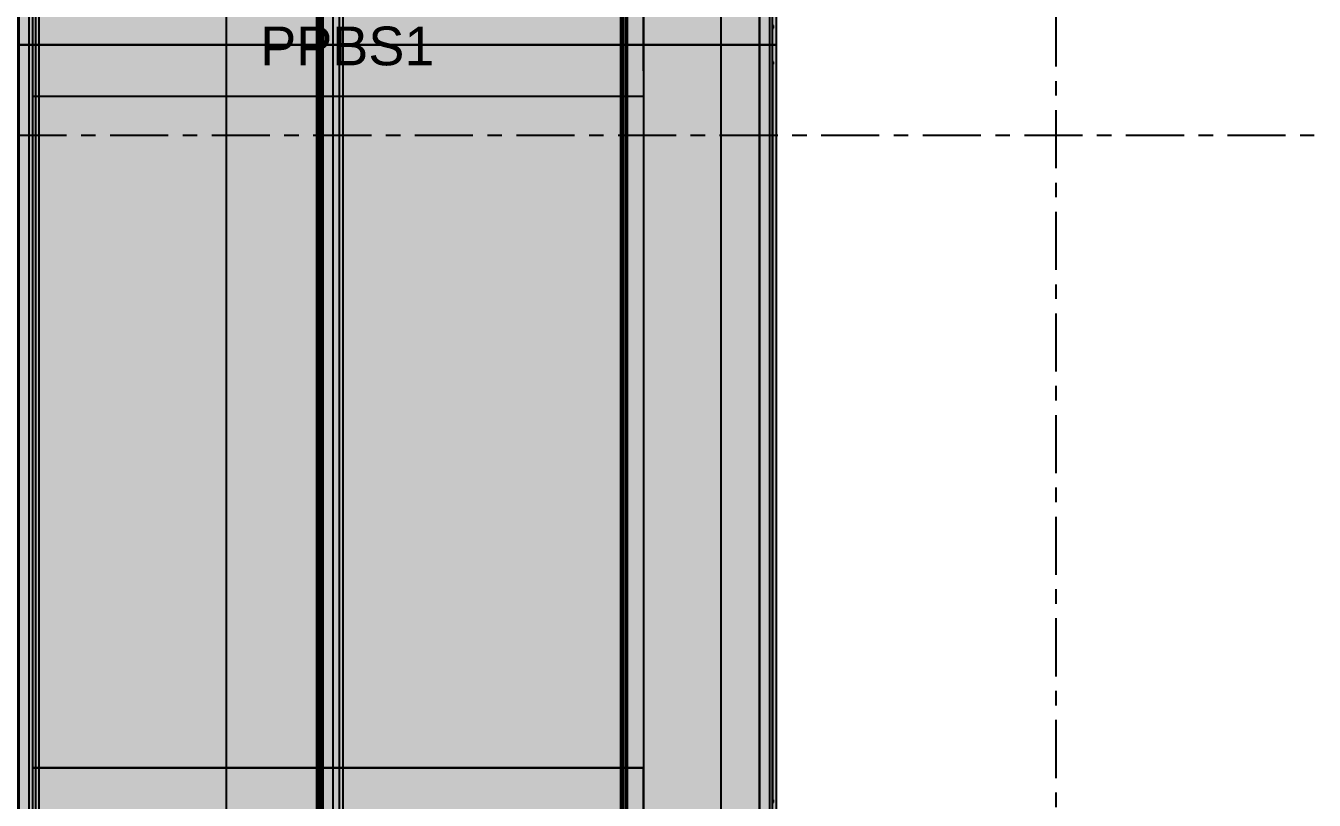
# Model space of a CAD drawing. Header units: millimetres. Extents: x 2519235 to 7246330, y 25937 to 201821.
# Drawn here: x 2969265 to 2974259, y 108364 to 111364 of the extents above; entities that cross this region are included whole.
import ezdxf
from ezdxf.enums import TextEntityAlignment as Align
from ezdxf.xclip import XClip

# ---------------------------------------------------------------- set-up
doc = ezdxf.new("R2010")
doc.units = ezdxf.units.MM
doc.header["$XCLIPFRAME"] = 0
doc.set_wipeout_variables(frame=1)
doc.linetypes.add('TA_GL_000.90000', pattern=[2.475, 0.9, -0.225, 0.225, -0.225, 0.9])
for name, color, linetype in [('000 - 0_HIDE_OBJ_FRAMING_DEF_SUB_1', 7, 'Continuous'), ('000 - 0_SYM_DWG_GRID-BUBBLE_MAIN_COLOR_1', 7, 'Continuous'), ('000 - 0_SYM_DWG_GRIDLINE_MAIN_COLOR_251', 7, 'Continuous'), ('000 - CONCRETE_COL_CUT_COLOR_1', 7, 'Continuous'), ('000 - CONCRETE_COL_HATCH_', 7, 'Continuous'), ('000 - CONCRETE_COL_WIPEOUT_', 7, 'Continuous'), ('000 - CONCRETE_PRECAST_MAIN_COLOR_1', 7, 'Continuous'), ('_Text-2', 7, 'Continuous'), ('_งานโครงสร้าง', 7, 'Continuous'), ('A-GENM', 7, 'Continuous'), ('A-GLAZ-CURT', 7, 'Continuous')]:
    doc.layers.add(name, color=color, linetype=linetype)
doc.layers.add('WALL-E', color=7, linetype='Continuous', lineweight=25)
doc.styles.add('Arial', font='arial.ttf', dxfattribs={"height": 300})
doc.styles.add('Arial_5', font='arial.ttf', dxfattribs={"height": 3})
doc.styles.add('TA', font='', dxfattribs={"height": 4.5})
doc.styles.get('TA').set_extended_font_data('Cordia New')

# ---------------------------------------------------------------- blocks, each defined once
blk = doc.blocks.new('DPA_Curved type A - Curved Type A-V51-ENTRANCE 1 - ELEVATION 1')
at = {"layer": '000 - 0_HIDE_OBJ_FRAMING_DEF_SUB_1', "color": 7}
for p, q in [((3017486.4, 111290), (3016308.2, 111290)), ((3016308.2, 111290), (3016401, 111290)), ((3016401, 111290), (3016440.3, 111290)), ((3016401, 108290), (3016401, 111290)), ((3016440.3, 111290), (3016465, 111290)), ((3016440.3, 108290), (3016440.3, 111290)), ((3016465, 111290), (3016479.1, 111290)), ((3016465, 108290), (3016465, 111290)), ((3016479.1, 111290), (3017563, 111290)), ((3016479.1, 108290), (3016479.1, 111290)), ((3017579.2, 111290), (3017486.4, 111290)), ((3017564.7, 111290), (3017539.9, 111290)), ((3017539.9, 111290), (3017579.2, 111290)), ((3017563, 111290), (3017564.7, 111290)), ((3017563, 108290), (3017563, 111290)), ((3017564.7, 108290), (3017564.7, 111290)), ((3017579.2, 111290), (3017579.2, 108290)), ((3016401, 108290), (3016308.2, 108290)), ((3016308.2, 108290), (3017486.4, 108290)), ((3016440.3, 108290), (3016401, 108290)), ((3016465, 108290), (3016440.3, 108290)), ((3016479.1, 108290), (3016465, 108290)), ((3017563, 108290), (3016479.1, 108290)), ((3017486.4, 108290), (3017579.2, 108290)), ((3017579.2, 108290), (3017539.9, 108290)), ((3017539.9, 108290), (3017564.7, 108290)), ((3017564.7, 108290), (3017563, 108290))]:
    blk.add_line(p, q, dxfattribs=at)
blk = doc.blocks.new('DPA_Curved type A_Corner 2 - Curved Type A_corner 2-V54-ENTRANCE 1 - ELEVATION 1')
at = {"layer": '000 - 0_HIDE_OBJ_FRAMING_DEF_SUB_1', "color": 7}
for p, q in [((3018092.7, 111290), (3017942.7, 111290)), ((3017942.7, 111290), (3018092.7, 111290)), ((3018092.7, 111290), (3018132.7, 111290)), ((3018132.7, 111290), (3018092.7, 111290)), ((3018092.7, 111290), (3018092.7, 108290)), ((3018092.7, 108290), (3018092.7, 111290)), ((3018092.7, 108290), (3018092.7, 111290)), ((3018092.7, 108290), (3018092.7, 111290)), ((3018132.7, 111290), (3018142.7, 111290)), ((3018142.7, 111290), (3018132.7, 111290)), ((3018132.7, 108290), (3018132.7, 111290)), ((3018142.7, 111290), (3018142.7, 111290)), ((3018142.7, 108290), (3018142.7, 111290)), ((3018142.7, 108290), (3018142.7, 111290)), ((3018092.7, 108290), (3017942.7, 108290)), ((3017942.7, 108290), (3018092.7, 108290)), ((3018092.7, 108290), (3018132.7, 108290)), ((3018132.7, 108290), (3018092.7, 108290)), ((3018132.7, 108290), (3018142.7, 108290)), ((3018142.7, 108290), (3018132.7, 108290)), ((3018142.7, 108290), (3018142.7, 108290))]:
    blk.add_line(p, q, dxfattribs=at)
blk = doc.blocks.new('DPA_Curved type A_Corner 2 - Curved Type A_corner 2-V55-ENTRANCE 1 - ELEVATION 1')
at = {"layer": '000 - 0_HIDE_OBJ_FRAMING_DEF_SUB_1', "color": 7}
for p, q in [((3018092.8, 114690), (3017942.8, 114690)), ((3017942.8, 114690), (3018092.8, 114690)), ((3018092.8, 114690), (3018132.8, 114690)), ((3018132.8, 114690), (3018092.8, 114690)), ((3018092.8, 114690), (3018092.8, 111290)), ((3018092.8, 111290), (3018092.8, 114690)), ((3018092.8, 111290), (3018092.8, 114690)), ((3018092.8, 111290), (3018092.8, 114690)), ((3018132.8, 114690), (3018142.8, 114690)), ((3018142.7, 114690), (3018132.8, 114690)), ((3018132.8, 111290), (3018132.8, 114690)), ((3018142.7, 114690), (3018142.7, 114690)), ((3018142.8, 111290), (3018142.8, 114690)), ((3018142.8, 111290), (3018142.8, 114690)), ((3018092.8, 111290), (3017942.8, 111290)), ((3017942.8, 111290), (3018092.8, 111290)), ((3018092.8, 111290), (3018132.8, 111290)), ((3018132.8, 111290), (3018092.8, 111290)), ((3018132.8, 111290), (3018142.7, 111290)), ((3018142.8, 111290), (3018132.8, 111290)), ((3018142.7, 111290), (3018142.7, 111290))]:
    blk.add_line(p, q, dxfattribs=at)
blk = doc.blocks.new('DPA-AR_FIN 11 - FIN 06-18716774-ENTRANCE 1 - ELEVATION 1')
at = {"layer": '000 - 0_HIDE_OBJ_FRAMING_DEF_SUB_1', "color": 7}
for p, q in [((3018146.7, 108365), (3018142.7, 108365)), ((3018142.7, 108355), (3018146.7, 108355)), ((3018146.7, 108355), (3018146.7, 108365)), ((3018146.7, 108225), (3018142.8, 108225)), ((3018146.7, 108215), (3018146.7, 108225)), ((3018142.8, 108215), (3018146.7, 108215))]:
    blk.add_line(p, q, dxfattribs=at)
at = {"layer": '000 - 0_HIDE_OBJ_FRAMING_DEF_SUB_1', "color": 7, "lineweight": 9}
for p, q in [((3018142.7, 108365), (3018146.7, 108365)), ((3018146.7, 108355), (3018142.7, 108355)), ((3018146.7, 108365), (3018146.7, 108355)), ((3018146.7, 108225), (3018142.8, 108225)), ((3018146.7, 108215), (3018146.7, 108225)), ((3018142.8, 108215), (3018146.7, 108215))]:
    blk.add_line(p, q, dxfattribs=at)
blk = doc.blocks.new('DPA_Curved type C_Left - Curved Type C_Left-V58-ENTRANCE 1 - ELEVATION 1')
at = {"layer": '000 - 0_HIDE_OBJ_FRAMING_DEF_SUB_1', "color": 7}
for p, q in [((3016308.2, 114690), (3015129.9, 114690)), ((3015129.9, 114690), (3015222.8, 114690)), ((3015222.8, 114690), (3015262.4, 114690)), ((3015222.8, 111290), (3015222.8, 114690)), ((3015262.4, 114690), (3015287.2, 114690)), ((3015262.4, 111290), (3015262.4, 114690)), ((3015287.2, 114690), (3015301.2, 114690)), ((3015287.2, 111290), (3015287.2, 114690)), ((3015301.2, 114690), (3016026.5, 114690)), ((3015301.2, 111290), (3015301.2, 114690)), ((3016026.5, 114690), (3016385.2, 114690)), ((3016026.5, 111290), (3016026.5, 114690)), ((3016401, 114690), (3016308.2, 114690)), ((3016386.8, 114690), (3016362.1, 114690)), ((3016362.1, 114690), (3016401, 114690)), ((3016385.2, 114690), (3016386.8, 114690)), ((3016385.2, 111290), (3016385.2, 114690)), ((3016386.8, 111290), (3016386.8, 114690)), ((3016401, 111290), (3016401, 114690)), ((3015222.8, 111290), (3015160.2, 111290)), ((3015262.4, 111290), (3015222.8, 111290)), ((3015287.2, 111290), (3015262.4, 111290)), ((3015301.2, 111290), (3015287.2, 111290)), ((3016026.5, 111290), (3015301.2, 111290)), ((3015336.5, 111290), (3016308.2, 111290)), ((3016385.2, 111290), (3016026.5, 111290)), ((3016308.2, 111290), (3016401, 111290)), ((3016401, 111290), (3016362.1, 111290)), ((3016362.1, 111290), (3016386.8, 111290)), ((3016386.8, 111290), (3016385.2, 111290))]:
    blk.add_line(p, q, dxfattribs=at)
blk = doc.blocks.new('DPA_Curved type A - Curved Type A-31239852-ENTRANCE 1 - ELEVATION 1')
at = {"layer": '000 - 0_HIDE_OBJ_FRAMING_DEF_SUB_1', "color": 7}
for p, q in [((3017486.4, 114690), (3016308.2, 114690)), ((3016308.2, 114690), (3016401, 114690)), ((3016401, 114690), (3016440.3, 114690)), ((3016401, 111290), (3016401, 114690)), ((3016440.3, 114690), (3016465, 114690)), ((3016440.3, 111290), (3016440.3, 114690)), ((3016465, 114690), (3016479.1, 114690)), ((3016465, 111290), (3016465, 114690)), ((3016479.1, 114690), (3017563, 114690)), ((3016479.1, 111290), (3016479.1, 114690)), ((3017579.2, 114690), (3017486.4, 114690)), ((3017564.7, 114690), (3017539.9, 114690)), ((3017539.9, 114690), (3017579.2, 114690)), ((3017563, 114690), (3017564.7, 114690)), ((3017563, 111290), (3017563, 114690)), ((3017564.7, 111290), (3017564.7, 114690)), ((3017579.2, 114690), (3017579.2, 111290)), ((3016401, 111290), (3016308.2, 111290)), ((3016308.2, 111290), (3017486.4, 111290)), ((3016440.3, 111290), (3016401, 111290)), ((3016465, 111290), (3016440.3, 111290)), ((3016479.1, 111290), (3016465, 111290)), ((3017563, 111290), (3016479.1, 111290)), ((3017486.4, 111290), (3017579.2, 111290)), ((3017579.2, 111290), (3017539.9, 111290)), ((3017539.9, 111290), (3017564.7, 111290)), ((3017564.7, 111290), (3017563, 111290))]:
    blk.add_line(p, q, dxfattribs=at)
blk = doc.blocks.new('DPA_CP_Entrance Louver Grill Vertical - Louver Grill Vertical Z-V4-ENTRANCE 1 - ELEVATION 1')
at = {"layer": '000 - 0_HIDE_OBJ_FRAMING_DEF_SUB_1', "color": 7}
for p, q in [((3018142.7, 111215), (3018142.7, 108365)), ((3018142.7, 111215), (3018142.7, 108365)), ((3018142.7, 108365), (3018142.7, 111215)), ((3018142.7, 108365), (3018142.7, 111215))]:
    blk.add_line(p, q, dxfattribs=at)
blk = doc.blocks.new('DPA_CP_Entrance Louver Grill Vertical - Louver Grill Vertical Z-28692991-ENTRANCE 1 - ELEVATION 1')
at = {"layer": '000 - 0_HIDE_OBJ_FRAMING_DEF_SUB_1', "color": 7}
for p, q in [((3018142.7, 111215), (3018142.7, 108365)), ((3018142.7, 111215), (3018142.7, 108365)), ((3018142.7, 108365), (3018142.7, 111215)), ((3018142.7, 108365), (3018142.7, 111215))]:
    blk.add_line(p, q, dxfattribs=at)
blk = doc.blocks.new('GM_Louver Grill Vertical Z1 - Z Profile-27945101-ENTRANCE 1 - ELEVATION 1')
at = {"layer": '000 - 0_HIDE_OBJ_FRAMING_DEF_SUB_1', "color": 7}
blk.add_line((3018142.7, 108365), (3018142.7, 111215), dxfattribs=at)
at = {"layer": '000 - 0_HIDE_OBJ_FRAMING_DEF_SUB_1', "color": 7, "lineweight": 9}
blk.add_line((3018142.7, 108365), (3018142.7, 111215), dxfattribs=at)
blk.add_line((3018142.7, 108365), (3018142.7, 111215), dxfattribs=at)
blk = doc.blocks.new('DPA_Curved type B - Curved Type B-V36-ENTRANCE 1 - ELEVATION 1')
at = {"layer": '000 - 0_HIDE_OBJ_FRAMING_DEF_SUB_1', "color": 7}
for p, q in [((3017942.7, 111290), (3018092.7, 111290)), ((3018092.7, 111290), (3018132.7, 111290)), ((3018092.7, 108290), (3018092.7, 111290)), ((3018092.7, 108290), (3018092.7, 111290)), ((3018132.7, 111290), (3018142.7, 111290)), ((3018142.7, 111290), (3018142.7, 111290)), ((3018142.7, 111290), (3018142.7, 111290)), ((3018142.7, 108290), (3018142.7, 111290)), ((3018142.7, 108290), (3018142.7, 111290)), ((3018142.7, 108290), (3018142.7, 111290)), ((3018092.7, 108290), (3017942.7, 108290)), ((3018132.7, 108290), (3018092.7, 108290)), ((3018142.7, 108290), (3018132.7, 108290)), ((3018142.7, 108290), (3018142.7, 108290)), ((3018142.7, 108290), (3018142.7, 108290))]:
    blk.add_line(p, q, dxfattribs=at)
blk = doc.blocks.new('DPA_Curved type C_Left - Curved Type C_Left-31496682-ENTRANCE 1 - ELEVATION 1')
at = {"layer": '000 - 0_HIDE_OBJ_FRAMING_DEF_SUB_1', "color": 7}
for p, q in [((3015160.2, 111290), (3015222.8, 111290)), ((3015222.8, 111290), (3015262.4, 111290)), ((3015222.8, 108290), (3015222.8, 111290)), ((3015262.4, 111290), (3015287.2, 111290)), ((3015262.4, 108290), (3015262.4, 111290)), ((3015287.2, 111290), (3015301.2, 111290)), ((3015287.2, 108290), (3015287.2, 111290)), ((3015301.2, 111290), (3016026.5, 111290)), ((3015301.2, 108290), (3015301.2, 111290)), ((3016308.2, 111290), (3015336.5, 111290)), ((3016026.5, 111290), (3016385.2, 111290)), ((3016026.5, 108290), (3016026.5, 111290)), ((3016401, 111290), (3016308.2, 111290)), ((3016386.8, 111290), (3016362.1, 111290)), ((3016362.1, 111290), (3016401, 111290)), ((3016385.2, 111290), (3016386.8, 111290)), ((3016385.2, 108290), (3016385.2, 111290)), ((3016386.8, 108290), (3016386.8, 111290)), ((3016401, 108290), (3016401, 111290)), ((3015222.8, 108290), (3015160.2, 108290)), ((3015262.4, 108290), (3015222.8, 108290)), ((3015287.2, 108290), (3015262.4, 108290)), ((3015301.2, 108290), (3015287.2, 108290)), ((3016026.5, 108290), (3015301.2, 108290)), ((3015336.5, 108290), (3016308.2, 108290)), ((3016385.2, 108290), (3016026.5, 108290)), ((3016308.2, 108290), (3016401, 108290)), ((3016401, 108290), (3016362.1, 108290)), ((3016362.1, 108290), (3016386.8, 108290)), ((3016386.8, 108290), (3016385.2, 108290))]:
    blk.add_line(p, q, dxfattribs=at)
blk = doc.blocks.new('DPA_Curved type B - Curved Type B-31237764-ENTRANCE 1 - ELEVATION 1')
at = {"layer": '000 - 0_HIDE_OBJ_FRAMING_DEF_SUB_1', "color": 7}
for p, q in [((3017942.8, 114690), (3018092.8, 114690)), ((3018092.8, 114690), (3018132.8, 114690)), ((3018092.8, 111290), (3018092.8, 114690)), ((3018092.8, 111290), (3018092.8, 114690)), ((3018132.8, 114690), (3018142.7, 114690)), ((3018142.7, 114690), (3018142.7, 114690)), ((3018142.7, 114690), (3018142.7, 114690)), ((3018142.8, 111290), (3018142.8, 114690)), ((3018142.8, 111290), (3018142.8, 114690)), ((3018142.8, 111290), (3018142.8, 114690)), ((3018092.8, 111290), (3017942.8, 111290)), ((3018132.8, 111290), (3018092.8, 111290)), ((3018142.7, 111290), (3018132.8, 111290)), ((3018142.7, 111290), (3018142.7, 111290)), ((3018142.7, 111290), (3018142.7, 111290))]:
    blk.add_line(p, q, dxfattribs=at)
blk = doc.blocks.new('DPA-AR_FIN 10 - FIN 06-12314805-ENTRANCE 1 - ELEVATION 1')
at = {"layer": '000 - 0_HIDE_OBJ_FRAMING_DEF_SUB_1', "color": 7}
for p, q in [((3018146.8, 111365), (3018142.8, 111365)), ((3018142.8, 111355), (3018146.8, 111355)), ((3018146.8, 111355), (3018146.8, 111365)), ((3018146.8, 111225), (3018142.7, 111225)), ((3018146.8, 111215), (3018146.8, 111225)), ((3018142.7, 111215), (3018146.8, 111215))]:
    blk.add_line(p, q, dxfattribs=at)
at = {"layer": '000 - 0_HIDE_OBJ_FRAMING_DEF_SUB_1', "color": 7, "lineweight": 9}
for p, q in [((3018146.8, 111365), (3018146.8, 111355)), ((3018146.8, 111215), (3018146.8, 111225))]:
    blk.add_line(p, q, dxfattribs=at)
blk = doc.blocks.new('W-1-PP17-ENT1_REV02_20260415-155428_PP17_ENT1_EX_ELE1')
at = {"layer": '000 - 0_HIDE_OBJ_FRAMING_DEF_SUB_1', "color": 7, "lineweight": 9}
for p, q in [((16636.3, 114690), (16636.3, 111290)), ((17149.8, 111290), (17149.8, 114690)), ((16574.4, 111290), (17049.8, 111290)), ((17049.8, 111290), (16574.4, 111290)), ((16636.3, 111290), (16636.3, 108290)), ((17149.8, 111290), (17049.8, 111290)), ((17049.8, 111290), (17149.8, 111290)), ((17149.8, 108290), (17149.8, 111290))]:
    blk.add_line(p, q, dxfattribs=at)
at = {"layer": 'A-GENM', "color": 7}
blk.add_blockref('GM_Louver Grill Vertical Z1 - Z Profile-27945101-ENTRANCE 1 - ELEVATION 1', (-3000942.9, 0), dxfattribs=at)
blk.add_blockref('GM_Louver Grill Vertical Z1 - Z Profile-27945101-ENTRANCE 1 - ELEVATION 1', (-3000942.9, 0), dxfattribs=at)
blk.add_blockref('GM_Louver Grill Vertical Z1 - Z Profile-27945101-ENTRANCE 1 - ELEVATION 1', (-3000942.9, 0), dxfattribs=at)
blk.add_blockref('GM_Louver Grill Vertical Z1 - Z Profile-27945101-ENTRANCE 1 - ELEVATION 1', (-3000942.9, 0), dxfattribs=at)
blk.add_blockref('GM_Louver Grill Vertical Z1 - Z Profile-27945101-ENTRANCE 1 - ELEVATION 1', (-3000942.9, 0), dxfattribs=at)
blk.add_blockref('GM_Louver Grill Vertical Z1 - Z Profile-27945101-ENTRANCE 1 - ELEVATION 1', (-3000942.9, 0), dxfattribs=at)
blk.add_blockref('GM_Louver Grill Vertical Z1 - Z Profile-27945101-ENTRANCE 1 - ELEVATION 1', (-3000942.9, 0), dxfattribs=at)
blk.add_blockref('GM_Louver Grill Vertical Z1 - Z Profile-27945101-ENTRANCE 1 - ELEVATION 1', (-3000942.9, 0), dxfattribs=at)
blk.add_blockref('GM_Louver Grill Vertical Z1 - Z Profile-27945101-ENTRANCE 1 - ELEVATION 1', (-3000942.9, 0), dxfattribs=at)
blk.add_blockref('GM_Louver Grill Vertical Z1 - Z Profile-27945101-ENTRANCE 1 - ELEVATION 1', (-3000942.9, 0), dxfattribs=at)
blk.add_blockref('GM_Louver Grill Vertical Z1 - Z Profile-27945101-ENTRANCE 1 - ELEVATION 1', (-3000942.9, 0), dxfattribs=at)
blk.add_blockref('GM_Louver Grill Vertical Z1 - Z Profile-27945101-ENTRANCE 1 - ELEVATION 1', (-3000942.9, 0), dxfattribs=at)
blk.add_blockref('GM_Louver Grill Vertical Z1 - Z Profile-27945101-ENTRANCE 1 - ELEVATION 1', (-3000942.9, 0), dxfattribs=at)
blk.add_blockref('GM_Louver Grill Vertical Z1 - Z Profile-27945101-ENTRANCE 1 - ELEVATION 1', (-3000942.9, 0), dxfattribs=at)
blk.add_blockref('GM_Louver Grill Vertical Z1 - Z Profile-27945101-ENTRANCE 1 - ELEVATION 1', (-3000942.9, 0), dxfattribs=at)
blk.add_blockref('GM_Louver Grill Vertical Z1 - Z Profile-27945101-ENTRANCE 1 - ELEVATION 1', (-3000942.9, 0), dxfattribs=at)
blk.add_blockref('GM_Louver Grill Vertical Z1 - Z Profile-27945101-ENTRANCE 1 - ELEVATION 1', (-3000942.9, 0), dxfattribs=at)
blk.add_blockref('GM_Louver Grill Vertical Z1 - Z Profile-27945101-ENTRANCE 1 - ELEVATION 1', (-3000942.9, 0), dxfattribs=at)
blk.add_blockref('GM_Louver Grill Vertical Z1 - Z Profile-27945101-ENTRANCE 1 - ELEVATION 1', (-3000942.9, 0), dxfattribs=at)
blk.add_blockref('GM_Louver Grill Vertical Z1 - Z Profile-27945101-ENTRANCE 1 - ELEVATION 1', (-3000942.9, 0), dxfattribs=at)
blk.add_blockref('GM_Louver Grill Vertical Z1 - Z Profile-27945101-ENTRANCE 1 - ELEVATION 1', (-3000942.9, 0), dxfattribs=at)
blk.add_blockref('GM_Louver Grill Vertical Z1 - Z Profile-27945101-ENTRANCE 1 - ELEVATION 1', (-3000942.9, 0), dxfattribs=at)
blk.add_blockref('GM_Louver Grill Vertical Z1 - Z Profile-27945101-ENTRANCE 1 - ELEVATION 1', (-3000942.9, 0), dxfattribs=at)
blk.add_blockref('GM_Louver Grill Vertical Z1 - Z Profile-27945101-ENTRANCE 1 - ELEVATION 1', (-3000942.9, 0), dxfattribs=at)
blk.add_blockref('GM_Louver Grill Vertical Z1 - Z Profile-27945101-ENTRANCE 1 - ELEVATION 1', (-3000942.9, 0), dxfattribs=at)
blk.add_blockref('GM_Louver Grill Vertical Z1 - Z Profile-27945101-ENTRANCE 1 - ELEVATION 1', (-3000942.9, 0), dxfattribs=at)
blk.add_blockref('GM_Louver Grill Vertical Z1 - Z Profile-27945101-ENTRANCE 1 - ELEVATION 1', (-3000942.9, 0), dxfattribs=at)
blk.add_blockref('GM_Louver Grill Vertical Z1 - Z Profile-27945101-ENTRANCE 1 - ELEVATION 1', (-3000942.9, 0), dxfattribs=at)
blk.add_blockref('GM_Louver Grill Vertical Z1 - Z Profile-27945101-ENTRANCE 1 - ELEVATION 1', (-3000942.9, 0), dxfattribs=at)
blk.add_blockref('GM_Louver Grill Vertical Z1 - Z Profile-27945101-ENTRANCE 1 - ELEVATION 1', (-3000942.9, 0), dxfattribs=at)
blk.add_blockref('GM_Louver Grill Vertical Z1 - Z Profile-27945101-ENTRANCE 1 - ELEVATION 1', (-3000942.9, 0), dxfattribs=at)
blk.add_blockref('GM_Louver Grill Vertical Z1 - Z Profile-27945101-ENTRANCE 1 - ELEVATION 1', (-3000942.9, 0), dxfattribs=at)
blk.add_blockref('GM_Louver Grill Vertical Z1 - Z Profile-27945101-ENTRANCE 1 - ELEVATION 1', (-3000942.9, 0), dxfattribs=at)
blk.add_blockref('GM_Louver Grill Vertical Z1 - Z Profile-27945101-ENTRANCE 1 - ELEVATION 1', (-3000942.9, 0), dxfattribs=at)
blk.add_blockref('GM_Louver Grill Vertical Z1 - Z Profile-27945101-ENTRANCE 1 - ELEVATION 1', (-3000942.9, 0), dxfattribs=at)
blk.add_blockref('GM_Louver Grill Vertical Z1 - Z Profile-27945101-ENTRANCE 1 - ELEVATION 1', (-3000942.9, 0), dxfattribs=at)
blk.add_blockref('GM_Louver Grill Vertical Z1 - Z Profile-27945101-ENTRANCE 1 - ELEVATION 1', (-3000942.9, 0), dxfattribs=at)
blk.add_blockref('GM_Louver Grill Vertical Z1 - Z Profile-27945101-ENTRANCE 1 - ELEVATION 1', (-3000942.9, 0), dxfattribs=at)
blk.add_blockref('GM_Louver Grill Vertical Z1 - Z Profile-27945101-ENTRANCE 1 - ELEVATION 1', (-3000942.9, 0), dxfattribs=at)
blk.add_blockref('GM_Louver Grill Vertical Z1 - Z Profile-27945101-ENTRANCE 1 - ELEVATION 1', (-3000942.9, 0), dxfattribs=at)
blk.add_blockref('GM_Louver Grill Vertical Z1 - Z Profile-27945101-ENTRANCE 1 - ELEVATION 1', (-3000942.9, 0), dxfattribs=at)
blk.add_blockref('GM_Louver Grill Vertical Z1 - Z Profile-27945101-ENTRANCE 1 - ELEVATION 1', (-3000942.9, 0), dxfattribs=at)
blk.add_blockref('GM_Louver Grill Vertical Z1 - Z Profile-27945101-ENTRANCE 1 - ELEVATION 1', (-3000942.9, 0), dxfattribs=at)
blk.add_blockref('GM_Louver Grill Vertical Z1 - Z Profile-27945101-ENTRANCE 1 - ELEVATION 1', (-3000942.9, 0), dxfattribs=at)
blk.add_blockref('GM_Louver Grill Vertical Z1 - Z Profile-27945101-ENTRANCE 1 - ELEVATION 1', (-3000942.9, 0), dxfattribs=at)
blk.add_blockref('GM_Louver Grill Vertical Z1 - Z Profile-27945101-ENTRANCE 1 - ELEVATION 1', (-3000942.9, 0), dxfattribs=at)
blk.add_blockref('GM_Louver Grill Vertical Z1 - Z Profile-27945101-ENTRANCE 1 - ELEVATION 1', (-3000942.9, 0), dxfattribs=at)
blk.add_blockref('GM_Louver Grill Vertical Z1 - Z Profile-27945101-ENTRANCE 1 - ELEVATION 1', (-3000942.9, 0), dxfattribs=at)
blk.add_blockref('GM_Louver Grill Vertical Z1 - Z Profile-27945101-ENTRANCE 1 - ELEVATION 1', (-3000942.9, 0), dxfattribs=at)
blk.add_blockref('GM_Louver Grill Vertical Z1 - Z Profile-27945101-ENTRANCE 1 - ELEVATION 1', (-3000942.9, 0), dxfattribs=at)
blk.add_blockref('GM_Louver Grill Vertical Z1 - Z Profile-27945101-ENTRANCE 1 - ELEVATION 1', (-3000942.9, 0), dxfattribs=at)
blk.add_blockref('GM_Louver Grill Vertical Z1 - Z Profile-27945101-ENTRANCE 1 - ELEVATION 1', (-3000942.9, 0), dxfattribs=at)
blk.add_blockref('GM_Louver Grill Vertical Z1 - Z Profile-27945101-ENTRANCE 1 - ELEVATION 1', (-3000942.9, 0), dxfattribs=at)
blk.add_blockref('GM_Louver Grill Vertical Z1 - Z Profile-27945101-ENTRANCE 1 - ELEVATION 1', (-3000942.9, 0), dxfattribs=at)
blk.add_blockref('GM_Louver Grill Vertical Z1 - Z Profile-27945101-ENTRANCE 1 - ELEVATION 1', (-3000942.9, 0), dxfattribs=at)
blk.add_blockref('GM_Louver Grill Vertical Z1 - Z Profile-27945101-ENTRANCE 1 - ELEVATION 1', (-3000942.9, 0), dxfattribs=at)
blk.add_blockref('GM_Louver Grill Vertical Z1 - Z Profile-27945101-ENTRANCE 1 - ELEVATION 1', (-3000942.9, 0), dxfattribs=at)
blk.add_blockref('GM_Louver Grill Vertical Z1 - Z Profile-27945101-ENTRANCE 1 - ELEVATION 1', (-3000942.9, 0), dxfattribs=at)
blk.add_blockref('GM_Louver Grill Vertical Z1 - Z Profile-27945101-ENTRANCE 1 - ELEVATION 1', (-3000942.9, 0), dxfattribs=at)
blk.add_blockref('GM_Louver Grill Vertical Z1 - Z Profile-27945101-ENTRANCE 1 - ELEVATION 1', (-3000942.9, 0), dxfattribs=at)
blk.add_blockref('GM_Louver Grill Vertical Z1 - Z Profile-27945101-ENTRANCE 1 - ELEVATION 1', (-3000942.9, 0), dxfattribs=at)
blk.add_blockref('GM_Louver Grill Vertical Z1 - Z Profile-27945101-ENTRANCE 1 - ELEVATION 1', (-3000942.9, 0), dxfattribs=at)
blk.add_blockref('GM_Louver Grill Vertical Z1 - Z Profile-27945101-ENTRANCE 1 - ELEVATION 1', (-3000942.9, 0), dxfattribs=at)
blk.add_blockref('GM_Louver Grill Vertical Z1 - Z Profile-27945101-ENTRANCE 1 - ELEVATION 1', (-3000942.9, 0), dxfattribs=at)
blk.add_blockref('GM_Louver Grill Vertical Z1 - Z Profile-27945101-ENTRANCE 1 - ELEVATION 1', (-3000942.9, 0), dxfattribs=at)
blk.add_blockref('GM_Louver Grill Vertical Z1 - Z Profile-27945101-ENTRANCE 1 - ELEVATION 1', (-3000942.9, 0), dxfattribs=at)
blk.add_blockref('GM_Louver Grill Vertical Z1 - Z Profile-27945101-ENTRANCE 1 - ELEVATION 1', (-3000942.9, 0), dxfattribs=at)
blk.add_blockref('GM_Louver Grill Vertical Z1 - Z Profile-27945101-ENTRANCE 1 - ELEVATION 1', (-3000942.9, 0), dxfattribs=at)
blk.add_blockref('GM_Louver Grill Vertical Z1 - Z Profile-27945101-ENTRANCE 1 - ELEVATION 1', (-3000942.9, 0), dxfattribs=at)
blk.add_blockref('GM_Louver Grill Vertical Z1 - Z Profile-27945101-ENTRANCE 1 - ELEVATION 1', (-3000942.9, 0), dxfattribs=at)
blk.add_blockref('GM_Louver Grill Vertical Z1 - Z Profile-27945101-ENTRANCE 1 - ELEVATION 1', (-3000942.9, 0), dxfattribs=at)
blk.add_blockref('GM_Louver Grill Vertical Z1 - Z Profile-27945101-ENTRANCE 1 - ELEVATION 1', (-3000942.9, 0), dxfattribs=at)
blk.add_blockref('GM_Louver Grill Vertical Z1 - Z Profile-27945101-ENTRANCE 1 - ELEVATION 1', (-3000942.9, 0), dxfattribs=at)
blk.add_blockref('GM_Louver Grill Vertical Z1 - Z Profile-27945101-ENTRANCE 1 - ELEVATION 1', (-3000942.9, 0), dxfattribs=at)
blk.add_blockref('GM_Louver Grill Vertical Z1 - Z Profile-27945101-ENTRANCE 1 - ELEVATION 1', (-3000942.9, 0), dxfattribs=at)
at = {"layer": 'A-GLAZ-CURT', "color": 7}
for name in ['DPA_Curved type C_Left - Curved Type C_Left-V58-ENTRANCE 1 - ELEVATION 1', 'DPA_Curved type A - Curved Type A-31239852-ENTRANCE 1 - ELEVATION 1', 'DPA_Curved type A_Corner 2 - Curved Type A_corner 2-V55-ENTRANCE 1 - ELEVATION 1', 'DPA_Curved type B - Curved Type B-31237764-ENTRANCE 1 - ELEVATION 1', 'DPA_Curved type C_Left - Curved Type C_Left-31496682-ENTRANCE 1 - ELEVATION 1', 'DPA_Curved type A - Curved Type A-V51-ENTRANCE 1 - ELEVATION 1', 'DPA_Curved type A_Corner 2 - Curved Type A_corner 2-V54-ENTRANCE 1 - ELEVATION 1', 'DPA_Curved type B - Curved Type B-V36-ENTRANCE 1 - ELEVATION 1', 'DPA_CP_Entrance Louver Grill Vertical - Louver Grill Vertical Z-V4-ENTRANCE 1 - ELEVATION 1', 'DPA_CP_Entrance Louver Grill Vertical - Louver Grill Vertical Z-V4-ENTRANCE 1 - ELEVATION 1', 'DPA_CP_Entrance Louver Grill Vertical - Louver Grill Vertical Z-V4-ENTRANCE 1 - ELEVATION 1', 'DPA_CP_Entrance Louver Grill Vertical - Louver Grill Vertical Z-28692991-ENTRANCE 1 - ELEVATION 1']:
    blk.add_blockref(name, (-3000942.9, 0), dxfattribs=at)
at = {"layer": 'WALL-E', "color": 7, "lineweight": 9}
for name in ['DPA-AR_FIN 10 - FIN 06-12314805-ENTRANCE 1 - ELEVATION 1', 'DPA-AR_FIN 11 - FIN 06-18716774-ENTRANCE 1 - ELEVATION 1']:
    blk.add_blockref(name, (-3000942.9, 0), dxfattribs=at)
blk = doc.blocks.new('*U1057')
at = {"layer": '000 - 0_SYM_DWG_GRIDLINE_MAIN_COLOR_251', "color": 7, "linetype": 'ByBlock', "ltscale": 5}
blk.add_line((20, 0), (-348.8, 0), dxfattribs=at)
at = {"color": 7, "style": 'TA', "flags": 1}
blk.add_attdef('LOCATION', (6, -6), '', height=4.5, rotation=270, dxfattribs=at)
at = {"layer": '000 - 0_SYM_DWG_GRID-BUBBLE_MAIN_COLOR_1', "color": 7, "style": 'Arial'}
blk.add_attdef('GRID-HEAD', text='', height=4, rotation=90, dxfattribs=at).set_placement((42.25, 0), align=Align.MIDDLE_CENTER)
blk = doc.blocks.new('*U1067')
at = {"layer": '000 - 0_SYM_DWG_GRIDLINE_MAIN_COLOR_251', "color": 7, "linetype": 'ByBlock', "ltscale": 5}
blk.add_line((20, 0), (-878, 0), dxfattribs=at)
at = {"layer": '000 - 0_SYM_DWG_GRIDLINE_MAIN_COLOR_251', "color": 7}
blk.add_point((-858, 0), dxfattribs=at)
at = {"color": 7, "style": 'TA', "flags": 1}
blk.add_attdef('LOCATION', (6, -6), '', height=4.5, rotation=270, dxfattribs=at)
blk = doc.blocks.new('W-1-PP17-ENT1_REV02_20260415-160509_PP17_ENT1_ELE1_DIMS_1')
at = {"layer": '000 - 0_SYM_DWG_GRIDLINE_MAIN_COLOR_251', "color": 7, "linetype": 'TA_GL_000.90000', "xscale": 50, "yscale": 50, "zscale": 50}
for name, p, rotation in [('*U1057', (18300, 100000), 270), ('*U1067', (-24600, 110940), 180)]:
    blk.add_blockref(name, p, dxfattribs=dict(at, rotation=rotation))
blk = doc.blocks.new('W-1-PP17-ENT1_REV02_20260415-160712_PP17_ENT1_SE_ELE1')
at = {"layer": '_งานโครงสร้าง', "color": 7}
for p, q in [((14331.9, 114690), (14331.9, 100790)), ((16699.8, 114690), (16699.8, 100790)), ((16999.8, 114690), (16999.8, 100790)), ((16699.8, 111090), (14331.9, 111090)), ((16699.8, 108490), (14331.9, 108490))]:
    blk.add_line(p, q, dxfattribs=at)
at = {"layer": '_งานโครงสร้าง', "color": 7, "extrusion": (-1.22465e-16, 1, 0)}
for p, q in [((16699.8, 111190), (16699.8, 111490)), ((14331.9, 108490), (16699.8, 108490)), ((16699.8, 108190), (16699.8, 108490))]:
    blk.add_line(p, q, dxfattribs=at)
at = {"layer": '_Text-2', "color": 7, "style": 'Arial_5'}
blk.add_text('PPBS1', height=150, dxfattribs=at).set_placement((15552.2, 111286), align=Align.MIDDLE_CENTER)
blk = doc.blocks.new('*U1682')
at = {"layer": '000 - CONCRETE_COL_HATCH_'}
h = blk.add_hatch(dxfattribs=at)
h.set_pattern_fill('AR-CONC', scale=0.04)
h.set_pattern_definition([(50, (264882.548, -921606.8257), (7.28738676, -0.63756342), [0.762, -8.382]), (355, (264882.548, -921606.826), (-1.409736857, 7.64227381), [0.6096, -6.705623367]), (100.4514447, (264883.155, -921606.879), (5.877649884, 7.004710076), [0.64760035, -7.123609784]), (46.1842, (264882.548, -921604.794), (10.843161636, -1.68169312), [1.143, -12.573]), (96.6355576, (264883.452, -921604.934), (9.49616536, 9.89704498), [0.97140093, -10.68542433]), (351.1841512, (264882.548, -921604.794), (9.49616536, 9.89704498), [0.91439868, -10.05838928]), (21, (264883.564, -921605.3017), (6.06457565, -4.090607927), [0.762, -8.382]), (326, (264883.564, -921605.302), (2.472081134, 7.367518645), [0.6096, -6.7056]), (71.451445, (264884.0694, -921605.6426), (8.53665677, 3.276910755), [0.64760035, -7.123597504]), (37.5, (264882.548, -921606.8257), (0.12354413, 3.382201555), [0, -6.62432, 0, -6.8072, 0, -6.731]), (7.5, (264882.548, -921606.8257), (2.6727865, 4.007222993), [0, -3.88112, 0, -6.47192, 0, -2.5654]), (327.5, (264880.2823, -921606.8257), (5.423623807, -0.22914976), [0, -2.54, 0, -7.9248, 0, -10.5156]), (317.5, (264879.2663, -921606.8257), (5.925167255, 1.017059641), [0, -3.302, 0, -5.26288, 0, -7.4676])])
h.paths.add_polyline_path([(0, 0), (0, -12400), (1927.8, -12400), (1927.8, -11150), (3121.9, -11150), (3121.9, -12400), (6066.3, -12400), (6066.3, 0)])
at = {"layer": '000 - CONCRETE_COL_CUT_COLOR_1', "color": 7, "lineweight": -2}
blk.add_lwpolyline([(6066.3, -12400), (6066.3, 0)], dxfattribs=at)
blk = doc.blocks.new('A$C779f4605')
at = {"color": 7}
blk.add_blockref('*U1682', (0, 0), dxfattribs=at)
at = {"layer": '000 - CONCRETE_PRECAST_MAIN_COLOR_1', "color": 7}
for points in [[(4284.5, 0), (3121.9, 0), (3121.9, -3400), (4284.5, -3400)], [(5462.9, 0), (4300.3, 0), (4300.3, -3400), (5462.9, -3400)], [(6066.3, 0), (5478.6, 0), (5478.6, -3400), (6066.3, -3400)], [(4284.5, -3400), (3121.9, -3400), (3121.9, -6400), (4284.5, -6400)], [(5462.9, -3400), (4300.3, -3400), (4300.3, -6400), (5462.9, -6400)], [(6066.3, -3400), (5478.6, -3400), (5478.6, -6400), (6066.3, -6400)]]:
    blk.add_lwpolyline(points, close=True, dxfattribs=at)

msp = doc.modelspace()

# ---------------------------------------------------------------- block references
at = {"color": 7}
ref = msp.add_blockref('W-1-PP17-ENT1_REV02_20260415-155428_PP17_ENT1_EX_ELE1', (2954959.159, 0), dxfattribs=at)
XClip(ref).set_block_clipping_path([(-5363.4704232938, 96626.6495575323), (20426.4039006853, 118826.6489075041)])

# ---------------------------------------------------------------- next in the draw order: block references
ref = msp.add_blockref('W-1-PP17-ENT1_REV02_20260415-160712_PP17_ENT1_SE_ELE1', (2954959.159, 0), dxfattribs=at)
XClip(ref).set_block_clipping_path([(-5363.4704232886, 96626.6495575321), (20426.4039006853, 118826.6489075039)])

# ---------------------------------------------------------------- next in the draw order: block references
msp.add_blockref('A$C779f4605', (2966109.159, 114690), dxfattribs=at)

# ---------------------------------------------------------------- next in the draw order: block references
ref = msp.add_blockref('W-1-PP17-ENT1_REV02_20260415-160509_PP17_ENT1_ELE1_DIMS_1', (2954959.159, 0), dxfattribs=at)
XClip(ref).set_block_clipping_path([(-4660.891537529, 96626.6495575321), (20426.4039006853, 118826.6489075039)])

doc.saveas('drawing.dxf')
